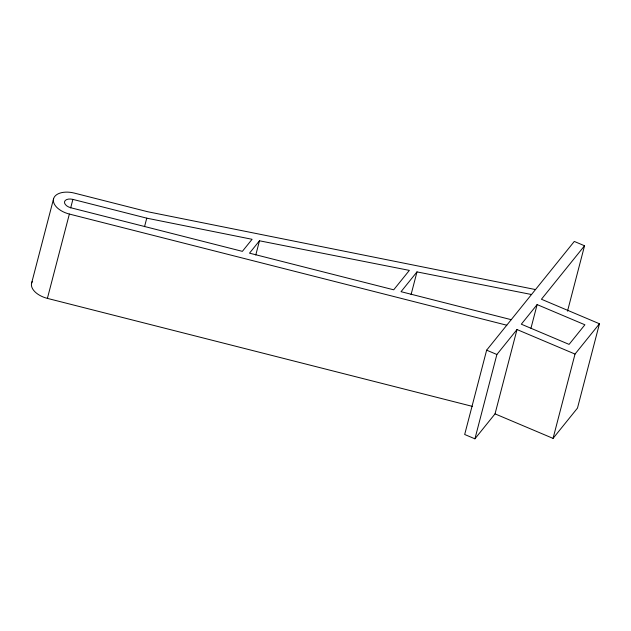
<?xml version="1.0" encoding="UTF-8"?>
<svg xmlns="http://www.w3.org/2000/svg" width="631" height="631" viewBox="0 0 631 631"><rect width="100%" height="100%" fill="white"/><g stroke="black" fill="none" stroke-linecap="round" stroke-linejoin="round"><path stroke-width="0.95" d="M31.582 283.248L53.54 198.923A18.922 10.774 14.6 0 1 74.411 193.11L147.78 211.756L535.506 289.566M70.672 207.922L72.896 199.396L146.755 218.16L252.084 239.299L242.367 251.359L70.877 207.773A7.572 4.307 14.6 0 1 64.551 201.723A7.572 4.307 14.6 0 1 72.896 199.396M472.382 406.38L47.396 298.384L69.363 214.059A18.922 10.774 14.6 0 1 53.54 198.923M144.531 226.687L146.755 218.16M255.784 254.995L259.483 240.79L409.361 270.391L393.705 289.81L249.505 253.165L259.483 240.79M411.065 294.63L416.988 271.898L531.515 294.511M486.643 350.166L464.684 434.491L474.922 438.821L495.035 413.865L517.002 329.54L575.022 354.07L599.45 323.766L541.43 299.244L584.543 245.767L574.305 241.436L486.643 350.166L496.881 354.496L517.002 329.54M474.922 438.821L496.881 354.496M530.955 328.278L537.123 304.592L584.898 324.784L569.091 344.392L521.316 324.192L537.123 304.592M567.514 311.138L584.543 245.767M495.035 413.865L553.056 438.387L575.022 354.07M599.45 323.766L577.483 408.091L553.056 438.387M416.988 271.898L401.04 291.68L511.228 319.68M69.363 214.059L506.764 325.217M47.396 298.384A18.922 10.774 14.6 0 1 32.299 281.497"/></g></svg>
